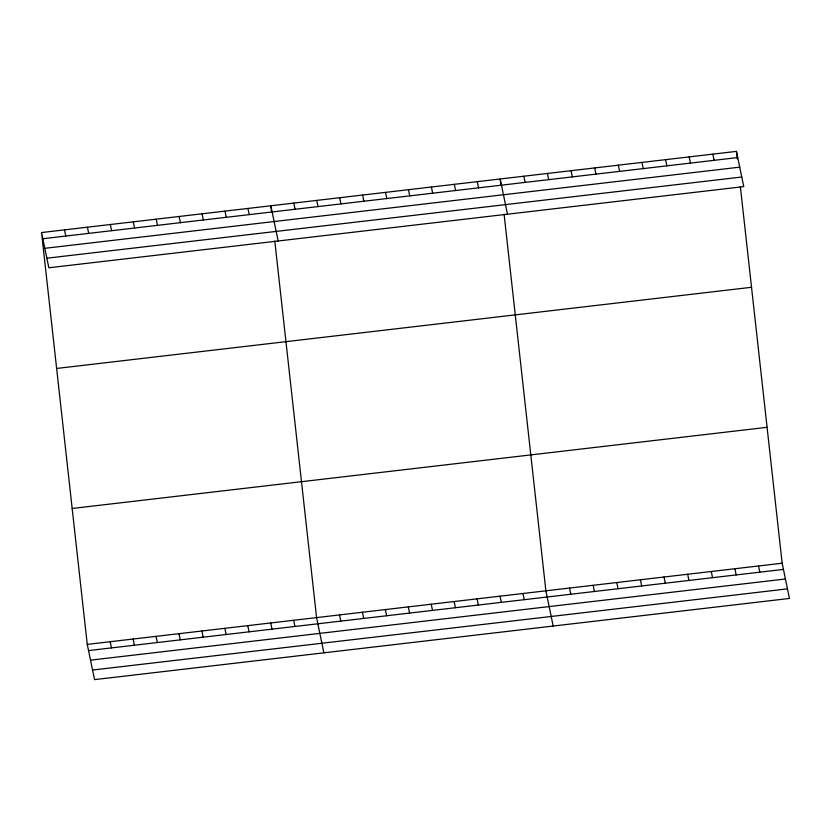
<?xml version="1.0" encoding="UTF-8"?>
<svg xmlns="http://www.w3.org/2000/svg" width="831" height="831" viewBox="0 0 831 831"><rect width="100%" height="100%" fill="white"/><g stroke="black" fill="none" stroke-linecap="round" stroke-linejoin="round"><path stroke-width="1.25" d="M41.55 232.555L736.453 151.377L743.745 186.611L48.842 267.779L41.55 232.555L87.255 644.389L94.547 679.623L789.45 598.445L782.158 563.221L740.359 186.622M42.828 238.736L737.731 157.568M44.812 248.324L739.715 167.156M46.858 258.202L741.761 177.024M56.633 368.455L751.536 287.287M72.172 508.479L767.075 427.311M87.255 644.389L782.158 563.221M88.533 650.58L783.436 569.401M90.517 660.157L785.42 578.989M92.563 670.035L787.466 588.867M712.821 154.14L714.109 160.331M689.2 156.903L690.478 163.084M758.526 565.973L759.804 572.164M665.569 159.666L666.857 165.847M734.905 568.736L736.183 574.927M641.947 162.419L643.225 168.61M711.274 571.499L712.551 577.68M618.316 165.182L619.604 171.373M687.653 574.252L688.93 580.443M594.695 167.945L595.972 174.126M664.021 577.015L665.299 583.206M571.063 170.698L572.351 176.889M640.389 579.778L641.677 585.959M547.442 173.461L548.72 179.652M616.768 582.541L618.046 588.722M523.81 176.224L525.099 182.405M593.137 585.294L594.425 591.485M507.481 214.211L500.189 178.977L500.885 185.271M569.515 588.057L570.793 594.248M477.254 181.657L478.531 187.848M553.186 626.044L545.884 590.82L504.095 214.211M454.318 184.337L455.606 190.528M522.959 593.49L524.236 599.681M431.393 187.017L432.671 193.208M500.023 596.17L501.301 602.361M408.457 189.697L409.735 195.877M477.087 598.85L478.376 605.041M385.522 192.376L386.81 198.557M454.162 601.53L455.44 607.721M362.596 195.056L363.874 201.237M431.227 604.21L432.515 610.401M339.661 197.726L340.949 203.917M408.301 606.89L409.579 613.07M316.736 200.406L318.013 206.597M385.366 609.57L386.644 615.75M293.8 203.086L295.078 209.277M362.43 612.25L363.718 618.43M278.167 241L270.864 205.766L271.571 212.061M339.505 614.919L340.783 621.11M247.939 208.446L249.217 214.637M323.861 652.834L316.569 617.599L274.781 241M225.004 211.126L226.281 217.306M293.634 620.279L294.922 626.47M202.068 213.806L203.356 219.986M270.709 622.959L271.986 629.15M179.143 216.486L180.42 222.666M247.773 625.639L249.061 631.83M156.207 219.155L157.495 225.346M224.848 628.319L226.125 634.5M133.282 221.835L134.56 228.026M201.912 630.999L203.19 637.18M110.346 224.515L111.624 230.706M178.977 633.679L180.265 639.86M87.411 227.195L88.699 233.386M156.051 636.349L157.329 642.54M64.486 229.875L65.763 236.066M133.116 639.029L134.393 645.22M110.18 641.709L111.468 647.9M736.453 151.377L737.294 158.929"/></g></svg>
